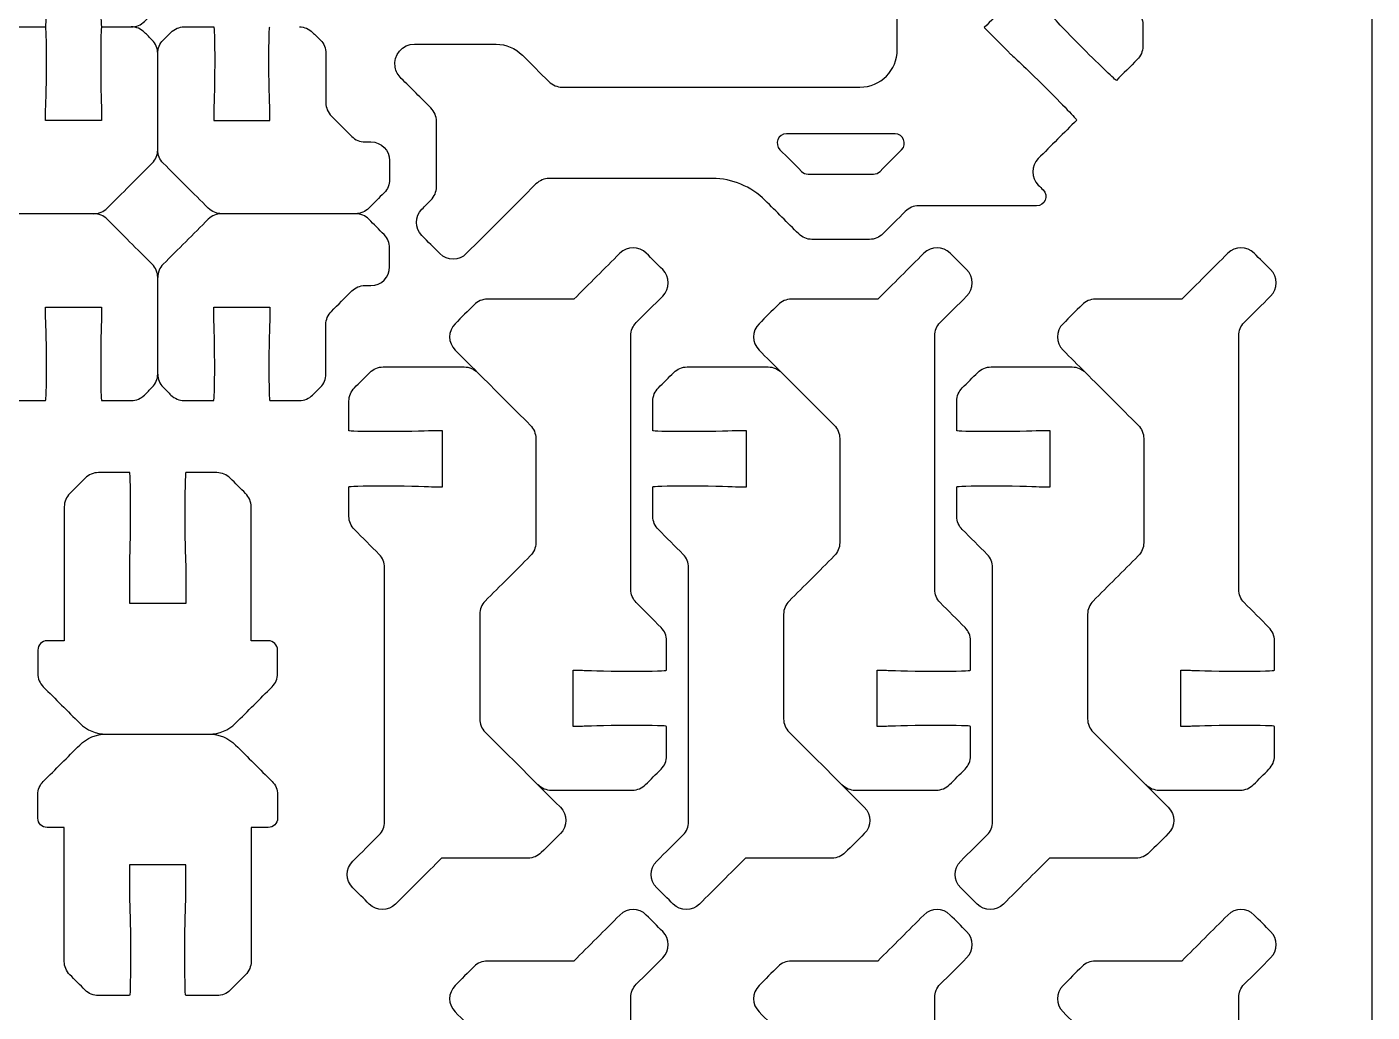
# Model space of a CAD drawing. Extents: x 5 to 405, y 225 to 445.
# Drawn here: x 63 to 135, y 260.3 to 313.1 of the extents above; entities that cross this region are included whole.
import ezdxf

# ---------------------------------------------------------------- set-up
doc = ezdxf.new("R2010")
doc.units = 0
doc.header["$MEASUREMENT"] = 0
doc.layers.add('DEFAULT', color=18, linetype='CONTINUOUS')

msp = doc.modelspace()

# ---------------------------------------------------------------- linework, layer by layer
at = {"layer": 'DEFAULT', "color": 1}
for points, knots in [([(123, 225), (87.667, 225), (52.333, 225), (17, 225), (10.373, 225), (5, 230.372), (5, 237), (5, 302.333), (5, 367.667), (5, 433), (5, 439.628), (10.373, 445), (17, 445), (52.333, 445), (87.667, 445), (123, 445), (129.627, 445), (135, 439.628), (135, 433), (135, 367.667), (135, 302.333), (135, 237), (135, 230.372), (129.627, 225), (123, 225)], [0, 0, 0, 0, 300.472, 300.472, 300.472, 301.472, 301.472, 301.472, 857.062, 857.062, 857.062, 858.062, 858.062, 858.062, 1158.534, 1158.534, 1158.534, 1159.534, 1159.534, 1159.534, 1715.124, 1715.124, 1715.124, 1716.124, 1716.124, 1716.124, 1716.124]), ([(82.708, 310.927), (82.747, 310.698), (82.87, 310.494), (83.036, 310.328), (83.566, 309.799), (84.097, 309.269), (84.627, 308.74), (84.814, 308.553), (84.92, 308.296), (84.92, 308.031), (84.92, 306.86), (84.92, 305.689), (84.92, 304.517), (84.92, 304.253), (84.814, 303.999), (84.627, 303.812), (84.465, 303.65), (84.302, 303.487), (84.14, 303.325), (83.748, 302.934), (83.748, 302.302), (84.14, 301.91), (84.462, 301.588), (84.784, 301.266), (85.107, 300.944), (85.495, 300.552), (86.13, 300.552), (86.518, 300.944), (87.761, 302.187), (89.004, 303.43), (90.247, 304.673), (90.434, 304.86), (90.688, 304.966), (90.952, 304.966), (93.864, 304.966), (96.775, 304.966), (99.687, 304.966), (100.749, 304.966), (101.765, 304.542), (102.516, 303.791), (103.114, 303.193), (103.711, 302.596), (104.308, 301.999), (104.495, 301.812), (104.749, 301.706), (105.017, 301.706), (106.045, 301.706), (107.073, 301.706), (108.101, 301.706), (108.369, 301.706), (108.623, 301.812), (108.81, 301.999), (109.212, 302.401), (109.614, 302.803), (110.016, 303.205), (110.203, 303.396), (110.457, 303.501), (110.725, 303.501), (112.83, 303.501), (114.935, 303.501), (117.04, 303.501), (117.485, 303.501), (117.707, 304.038), (117.393, 304.355), (117.305, 304.442), (117.217, 304.529), (117.128, 304.616), (116.74, 305.008), (116.74, 305.639), (117.128, 306.031), (117.816, 306.719), (118.504, 307.407), (119.192, 308.095), (119.192, 308.133), (118.423, 308.934), (117.46, 309.897), (116.483, 310.875), (115.745, 311.541), (115.654, 311.629), (115.183, 312.101), (114.713, 312.573), (114.243, 313.044), (114.949, 313.751), (115.656, 314.458), (116.363, 315.164), (116.834, 314.693), (117.306, 314.221), (117.777, 313.75), (117.866, 313.661), (118.532, 312.924), (119.51, 311.947), (120.476, 310.98), (121.277, 310.215), (121.312, 310.215), (121.685, 310.588), (122.058, 310.96), (122.431, 311.333), (122.621, 311.52), (122.727, 311.774), (122.727, 312.039), (122.727, 312.43), (122.727, 312.822), (122.727, 313.213), (122.727, 313.478), (122.621, 313.736), (122.434, 313.923), (120.633, 315.722), (118.831, 317.521), (117.03, 319.32), (116.652, 319.694), (116.444, 320.202), (116.444, 320.735), (116.444, 321.765), (116.444, 322.795), (116.444, 323.825), (116.444, 324.354), (116.232, 324.862), (115.858, 325.24), (114.806, 326.292), (113.753, 327.345), (112.701, 328.397), (112.514, 328.584), (112.26, 328.69), (111.995, 328.69), (111.605, 328.69), (111.215, 328.69), (110.824, 328.69), (110.56, 328.69), (110.306, 328.584), (110.119, 328.397), (109.745, 328.023), (109.371, 327.649), (108.997, 327.275), (108.976, 327.254), (109.399, 326.802), (110.376, 325.825), (111.353, 324.848), (112.091, 324.181), (112.179, 324.093), (112.296, 323.976), (112.414, 323.858), (112.532, 323.74), (111.825, 323.032), (111.118, 322.325), (110.411, 321.617), (110.294, 321.734), (110.176, 321.852), (110.059, 321.969), (109.97, 322.061), (109.304, 322.798), (108.327, 323.776), (107.349, 324.753), (106.993, 325.039), (106.873, 325.155), (106.029, 325.999), (105.184, 326.844), (104.34, 327.688), (103.776, 328.252), (103.01, 328.57), (102.209, 328.57), (99.04, 328.57), (95.871, 328.57), (92.702, 328.57), (92.437, 328.57), (92.183, 328.464), (91.996, 328.277), (91.72, 328.001), (91.444, 327.724), (91.167, 327.448), (90.98, 327.261), (90.875, 327.007), (90.875, 326.739), (90.875, 326.211), (90.875, 325.683), (90.875, 325.155), (90.875, 325.127), (91.993, 325.106), (93.376, 325.106), (94.759, 325.106), (95.75, 325.155), (95.877, 325.155), (96.543, 325.155), (97.208, 325.155), (97.874, 325.155), (97.874, 324.155), (97.874, 323.156), (97.874, 322.156), (97.208, 322.156), (96.543, 322.156), (95.877, 322.156), (95.75, 322.156), (94.759, 322.206), (93.376, 322.206), (91.993, 322.206), (90.875, 322.181), (90.875, 322.156), (90.875, 321.627), (90.875, 321.098), (90.875, 320.569), (90.875, 320.301), (90.98, 320.047), (91.167, 319.856), (91.443, 319.582), (91.718, 319.308), (91.993, 319.034), (92.18, 318.847), (92.434, 318.741), (92.698, 318.741), (95.149, 318.741), (97.6, 318.741), (100.05, 318.741), (100.315, 318.741), (100.569, 318.847), (100.756, 319.034), (101.031, 319.309), (101.306, 319.585), (101.581, 319.86), (101.768, 320.05), (102.022, 320.156), (102.287, 320.156), (102.821, 320.156), (103.355, 320.156), (103.889, 320.156), (104.153, 320.156), (104.407, 320.05), (104.594, 319.863), (106.16, 318.297), (107.727, 316.731), (109.293, 315.164), (109.48, 314.977), (109.586, 314.723), (109.586, 314.455), (109.586, 313.59), (109.586, 312.724), (109.586, 311.859), (109.586, 310.755), (108.69, 309.859), (107.586, 309.859), (102.273, 309.859), (96.96, 309.859), (91.647, 309.859), (91.383, 309.859), (91.129, 309.964), (90.942, 310.151), (90.468, 310.624), (89.994, 311.097), (89.52, 311.57), (89.146, 311.943), (88.638, 312.155), (88.109, 312.155), (86.654, 312.156), (85.2, 312.157), (83.745, 312.159), (83.106, 312.159), (82.602, 311.587), (82.708, 310.927)], [1, 1, 1, 1, 2, 2, 2, 8.371036, 8.371036, 8.371036, 9.371036, 9.371036, 9.371036, 19.331036, 19.331036, 19.331036, 20.331036, 20.331036, 20.331036, 22.282651, 22.282651, 22.282651, 23.282651, 23.282651, 23.282651, 27.157596, 27.157596, 27.157596, 28.157596, 28.157596, 28.157596, 43.105833, 43.105833, 43.105833, 44.105833, 44.105833, 44.105833, 68.865833, 68.865833, 68.865833, 69.865833, 69.865833, 69.865833, 77.050038, 77.050038, 77.050038, 78.050038, 78.050038, 78.050038, 86.790038, 86.790038, 86.790038, 87.790038, 87.790038, 87.790038, 92.626649, 92.626649, 92.626649, 93.626649, 93.626649, 93.626649, 111.526649, 111.526649, 111.526649, 112.526649, 112.526649, 112.526649, 113.580261, 113.580261, 113.580261, 114.580261, 114.580261, 114.580261, 122.853411, 122.853411, 122.853411, 123.853411, 123.853411, 123.853411, 124.853411, 124.853411, 124.853411, 130.51734, 130.51734, 130.51734, 139.016764, 139.016764, 139.016764, 144.68776, 144.68776, 144.68776, 145.68776, 145.68776, 145.68776, 146.68776, 146.68776, 146.68776, 151.170817, 151.170817, 151.170817, 152.170817, 152.170817, 152.170817, 155.500817, 155.500817, 155.500817, 156.500817, 156.500817, 156.500817, 178.152432, 178.152432, 178.152432, 179.152432, 179.152432, 179.152432, 187.912432, 187.912432, 187.912432, 188.912432, 188.912432, 188.912432, 201.569643, 201.569643, 201.569643, 202.569643, 202.569643, 202.569643, 205.889643, 205.889643, 205.889643, 206.889643, 206.889643, 206.889643, 211.386842, 211.386842, 211.386842, 212.386842, 212.386842, 212.386842, 213.386842, 213.386842, 213.386842, 214.801056, 214.801056, 214.801056, 223.307553, 223.307553, 223.307553, 224.721767, 224.721767, 224.721767, 225.721767, 225.721767, 225.721767, 226.731767, 226.731767, 226.731767, 236.88582, 236.88582, 236.88582, 237.88582, 237.88582, 237.88582, 264.83582, 264.83582, 264.83582, 265.83582, 265.83582, 265.83582, 269.159222, 269.159222, 269.159222, 270.159222, 270.159222, 270.159222, 274.649222, 274.649222, 274.649222, 275.649222, 275.649222, 275.649222, 276.649222, 276.649222, 276.649222, 282.309222, 282.309222, 282.309222, 290.809222, 290.809222, 290.809222, 296.469222, 296.469222, 296.469222, 297.469222, 297.469222, 297.469222, 298.469222, 298.469222, 298.469222, 302.969222, 302.969222, 302.969222, 303.969222, 303.969222, 303.969222, 307.271418, 307.271418, 307.271418, 308.271418, 308.271418, 308.271418, 329.111418, 329.111418, 329.111418, 330.111418, 330.111418, 330.111418, 333.420678, 333.420678, 333.420678, 334.420678, 334.420678, 334.420678, 338.960678, 338.960678, 338.960678, 339.960678, 339.960678, 339.960678, 358.798003, 358.798003, 358.798003, 359.798003, 359.798003, 359.798003, 367.158003, 367.158003, 367.158003, 368.158003, 368.158003, 368.158003, 413.338003, 413.338003, 413.338003, 414.338003, 414.338003, 414.338003, 420.030217, 420.030217, 420.030217, 421.030217, 421.030217, 421.030217, 433.400221, 433.400221, 433.400221, 434.400221, 434.400221, 434.400221, 434.400221]), ([(70, 319.67), (70, 317.946), (70, 316.222), (70, 314.498), (70, 314.233), (69.894, 313.979), (69.707, 313.791), (69.568, 313.652), (69.43, 313.513), (69.291, 313.375), (69.104, 313.187), (68.849, 313.082), (68.584, 313.082), (68.055, 313.082), (67.527, 313.082), (66.998, 313.082), (66.97, 313.082), (66.948, 313.699), (66.948, 315.082), (66.948, 316.465), (66.998, 317.456), (66.998, 317.583), (66.998, 317.75), (66.998, 317.917), (66.998, 318.084), (65.998, 318.084), (64.999, 318.084), (63.999, 318.084), (63.999, 317.917), (63.999, 317.75), (63.999, 317.583), (63.999, 317.456), (64.049, 316.465), (64.049, 315.082), (64.049, 313.699), (64.024, 313.082), (63.999, 313.082), (63.471, 313.082), (62.942, 313.082), (62.413, 313.082), (62.148, 313.082), (61.893, 313.187), (61.706, 313.375), (61.567, 313.513), (61.429, 313.652), (61.29, 313.791), (61.103, 313.979), (60.997, 314.233), (60.997, 314.498), (60.997, 315.381), (60.997, 316.265), (60.997, 317.148), (60.997, 317.413), (60.892, 317.668), (60.704, 317.855), (60.341, 318.218), (59.978, 318.582), (59.614, 318.945), (59.427, 319.132), (59.173, 319.238), (58.907, 319.238), (58.8, 319.238), (58.693, 319.238), (58.586, 319.238), (58.033, 319.238), (57.586, 319.685), (57.586, 320.238), (57.586, 320.577), (57.586, 320.916), (57.586, 321.255), (57.586, 321.52), (57.691, 321.774), (57.878, 321.961), (58.153, 322.237), (58.428, 322.513), (58.704, 322.789), (58.891, 322.977), (59.146, 323.083), (59.412, 323.083), (61.802, 323.083), (64.193, 323.083), (66.584, 323.083), (66.849, 323.083), (67.103, 322.978), (67.291, 322.791), (68.096, 321.986), (68.901, 321.182), (69.707, 320.378), (69.894, 320.19), (70, 319.935), (70, 319.67)], [1, 1, 1, 1, 15.661, 15.661, 15.661, 16.661, 16.661, 16.661, 18.329772, 18.329772, 18.329772, 19.329772, 19.329772, 19.329772, 23.825772, 23.825772, 23.825772, 24.825772, 24.825772, 24.825772, 25.825772, 25.825772, 25.825772, 27.245772, 27.245772, 27.245772, 35.745772, 35.745772, 35.745772, 37.165772, 37.165772, 37.165772, 38.165772, 38.165772, 38.165772, 39.165772, 39.165772, 39.165772, 43.661772, 43.661772, 43.661772, 44.661772, 44.661772, 44.661772, 46.330544, 46.330544, 46.330544, 47.330544, 47.330544, 47.330544, 54.842544, 54.842544, 54.842544, 55.842544, 55.842544, 55.842544, 60.212464, 60.212464, 60.212464, 61.212464, 61.212464, 61.212464, 62.123464, 62.123464, 62.123464, 63.123464, 63.123464, 63.123464, 66.006464, 66.006464, 66.006464, 67.006464, 67.006464, 67.006464, 70.321383, 70.321383, 70.321383, 71.321383, 71.321383, 71.321383, 91.652383, 91.652383, 91.652383, 92.652383, 92.652383, 92.652383, 102.33197, 102.33197, 102.33197, 103.33197, 103.33197, 103.33197, 103.33197]), ([(66.998, 313.082), (66.97, 313.082), (66.948, 312.464), (66.948, 311.082), (66.948, 309.699), (66.998, 308.707), (66.998, 308.58), (66.998, 308.413), (66.998, 308.246), (66.998, 308.079), (65.998, 308.079), (64.999, 308.079), (63.999, 308.079), (63.999, 308.246), (63.999, 308.413), (63.999, 308.58), (63.999, 308.707), (64.049, 309.699), (64.049, 311.082), (64.049, 312.464), (64.024, 313.082), (63.999, 313.082)], [0, 0, 0, 0, 1, 1, 1, 2, 2, 2, 3.42, 3.42, 3.42, 11.92, 11.92, 11.92, 13.34, 13.34, 13.34, 14.34, 14.34, 14.34, 15.34, 15.34, 15.34, 15.34]), ([(70, 311.666), (70, 311.931), (69.894, 312.185), (69.707, 312.373), (69.568, 312.511), (69.43, 312.65), (69.291, 312.789), (69.104, 312.977), (68.849, 313.082), (68.584, 313.082)], [0, 0, 0, 0, 1, 1, 1, 2.668772, 2.668772, 2.668772, 3.668772, 3.668772, 3.668772, 3.668772]), ([(77.587, 313.082), (77.852, 313.082), (78.106, 312.976), (78.294, 312.789), (78.433, 312.65), (78.571, 312.512), (78.71, 312.373), (78.898, 312.185), (79.003, 311.931), (79.003, 311.666), (79.003, 310.782), (79.003, 309.899), (79.003, 309.016), (79.003, 308.75), (79.108, 308.496), (79.296, 308.309), (79.659, 307.945), (80.022, 307.582), (80.386, 307.219), (80.573, 307.031), (80.828, 306.926), (81.093, 306.926), (81.2, 306.926), (81.307, 306.926), (81.414, 306.926), (81.966, 306.926), (82.414, 306.478), (82.414, 305.926), (82.414, 305.587), (82.414, 305.248), (82.414, 304.909), (82.414, 304.644), (82.309, 304.39), (82.122, 304.202), (81.847, 303.926), (81.571, 303.65), (81.296, 303.374), (81.109, 303.186), (80.854, 303.081), (80.588, 303.081), (78.197, 303.081), (75.807, 303.081), (73.416, 303.081), (73.151, 303.081), (72.897, 303.186), (72.709, 303.373), (71.904, 304.178), (71.099, 304.982), (70.293, 305.786), (70.105, 305.974), (70, 306.228), (70, 306.494), (70, 308.218), (70, 309.942), (70, 311.666), (70, 311.931), (70.105, 312.185), (70.293, 312.373), (70.431, 312.512), (70.57, 312.65), (70.709, 312.789), (70.897, 312.976), (71.151, 313.082), (71.416, 313.082), (71.945, 313.082), (72.473, 313.082), (73.002, 313.082), (73.03, 313.082), (73.051, 312.464), (73.051, 311.082), (73.051, 309.699), (73.002, 308.707), (73.002, 308.58), (73.002, 308.413), (73.002, 308.246), (73.002, 308.079), (74.002, 308.079), (75.001, 308.079), (76.001, 308.079), (76.001, 308.246), (76.001, 308.413), (76.001, 308.58), (76.001, 308.707), (75.951, 309.699), (75.951, 311.082), (75.951, 312.464), (75.976, 313.082), (76.001, 313.082)], [0, 0, 0, 0, 1, 1, 1, 2.668065, 2.668065, 2.668065, 3.668065, 3.668065, 3.668065, 11.180065, 11.180065, 11.180065, 12.180065, 12.180065, 12.180065, 16.549985, 16.549985, 16.549985, 17.549985, 17.549985, 17.549985, 18.461985, 18.461985, 18.461985, 19.461985, 19.461985, 19.461985, 22.344985, 22.344985, 22.344985, 23.344985, 23.344985, 23.344985, 26.659904, 26.659904, 26.659904, 27.659904, 27.659904, 27.659904, 47.990904, 47.990904, 47.990904, 48.990904, 48.990904, 48.990904, 58.67049, 58.67049, 58.67049, 59.67049, 59.67049, 59.67049, 74.33149, 74.33149, 74.33149, 75.33149, 75.33149, 75.33149, 77.000262, 77.000262, 77.000262, 78.000262, 78.000262, 78.000262, 82.496262, 82.496262, 82.496262, 83.496262, 83.496262, 83.496262, 84.496262, 84.496262, 84.496262, 85.916262, 85.916262, 85.916262, 94.416262, 94.416262, 94.416262, 95.836262, 95.836262, 95.836262, 96.836262, 96.836262, 96.836262, 97.836262, 97.836262, 97.836262, 97.836262]), ([(103.659, 307.36), (105.595, 307.36), (107.53, 307.36), (109.466, 307.36), (109.91, 307.36), (110.133, 306.82), (109.819, 306.506), (109.434, 306.12), (109.05, 305.735), (108.665, 305.349), (108.57, 305.257), (108.443, 305.204), (108.309, 305.204), (107.145, 305.204), (105.981, 305.204), (104.816, 305.204), (104.682, 305.204), (104.555, 305.257), (104.46, 305.349), (104.076, 305.735), (103.691, 306.12), (103.306, 306.506), (102.993, 306.82), (103.215, 307.36), (103.659, 307.36)], [1, 1, 1, 1, 17.46, 17.46, 17.46, 18.46, 18.46, 18.46, 23.091555, 23.091555, 23.091555, 24.091555, 24.091555, 24.091555, 33.991555, 33.991555, 33.991555, 34.991555, 34.991555, 34.991555, 39.62311, 39.62311, 39.62311, 40.62311, 40.62311, 40.62311, 40.62311]), ([(66.584, 303.081), (66.849, 303.081), (67.103, 303.186), (67.291, 303.373), (68.096, 304.177), (68.901, 304.982), (69.707, 305.786), (69.894, 305.974), (70, 306.228), (70, 306.494)], [0, 0, 0, 0, 1, 1, 1, 10.679587, 10.679587, 10.679587, 11.679587, 11.679587, 11.679587, 11.679587]), ([(70, 299.667), (70, 297.943), (70, 296.219), (70, 294.495), (70, 294.23), (69.894, 293.976), (69.707, 293.788), (69.568, 293.65), (69.43, 293.511), (69.291, 293.372), (69.104, 293.185), (68.849, 293.079), (68.584, 293.079), (68.055, 293.079), (67.527, 293.079), (66.998, 293.079), (66.97, 293.079), (66.948, 293.697), (66.948, 295.08), (66.948, 296.462), (66.998, 297.454), (66.998, 297.581), (66.998, 297.748), (66.998, 297.915), (66.998, 298.082), (65.998, 298.082), (64.999, 298.082), (63.999, 298.082), (63.999, 297.915), (63.999, 297.748), (63.999, 297.581), (63.999, 297.454), (64.049, 296.462), (64.049, 295.08), (64.049, 293.697), (64.024, 293.079), (63.999, 293.079), (63.471, 293.079), (62.942, 293.079), (62.413, 293.079), (62.148, 293.079), (61.893, 293.185), (61.706, 293.372), (61.567, 293.511), (61.429, 293.65), (61.29, 293.788), (61.103, 293.976), (60.997, 294.23), (60.997, 294.495), (60.997, 295.379), (60.997, 296.262), (60.997, 297.145), (60.997, 297.411), (60.892, 297.665), (60.704, 297.852), (60.341, 298.216), (59.978, 298.579), (59.614, 298.942), (59.427, 299.13), (59.173, 299.235), (58.907, 299.235), (58.8, 299.235), (58.693, 299.235), (58.586, 299.235), (58.033, 299.235), (57.586, 299.683), (57.586, 300.235), (57.586, 300.574), (57.586, 300.913), (57.586, 301.252), (57.586, 301.517), (57.691, 301.771), (57.878, 301.959), (58.153, 302.235), (58.428, 302.511), (58.704, 302.787), (58.891, 302.975), (59.146, 303.081), (59.412, 303.081), (61.802, 303.081), (64.193, 303.081), (66.584, 303.081), (66.849, 303.081), (67.103, 302.975), (67.291, 302.788), (68.096, 301.984), (68.901, 301.179), (69.707, 300.375), (69.894, 300.187), (70, 299.933), (70, 299.667)], [1, 1, 1, 1, 15.661, 15.661, 15.661, 16.661, 16.661, 16.661, 18.329772, 18.329772, 18.329772, 19.329772, 19.329772, 19.329772, 23.825772, 23.825772, 23.825772, 24.825772, 24.825772, 24.825772, 25.825772, 25.825772, 25.825772, 27.245772, 27.245772, 27.245772, 35.745772, 35.745772, 35.745772, 37.165772, 37.165772, 37.165772, 38.165772, 38.165772, 38.165772, 39.165772, 39.165772, 39.165772, 43.661772, 43.661772, 43.661772, 44.661772, 44.661772, 44.661772, 46.330544, 46.330544, 46.330544, 47.330544, 47.330544, 47.330544, 54.842544, 54.842544, 54.842544, 55.842544, 55.842544, 55.842544, 60.212464, 60.212464, 60.212464, 61.212464, 61.212464, 61.212464, 62.123464, 62.123464, 62.123464, 63.123464, 63.123464, 63.123464, 66.006464, 66.006464, 66.006464, 67.006464, 67.006464, 67.006464, 70.321383, 70.321383, 70.321383, 71.321383, 71.321383, 71.321383, 91.652383, 91.652383, 91.652383, 92.652383, 92.652383, 92.652383, 102.33197, 102.33197, 102.33197, 103.33197, 103.33197, 103.33197, 103.33197]), ([(73.416, 303.081), (73.151, 303.081), (72.897, 302.975), (72.709, 302.788), (71.904, 301.984), (71.099, 301.179), (70.293, 300.375), (70.106, 300.187), (70, 299.933), (70, 299.667)], [0, 0, 0, 0, 1, 1, 1, 10.679587, 10.679587, 10.679587, 11.679587, 11.679587, 11.679587, 11.679587]), ([(70, 294.495), (70, 294.23), (70.105, 293.976), (70.293, 293.789), (70.432, 293.65), (70.57, 293.511), (70.709, 293.372), (70.896, 293.185), (71.151, 293.079), (71.416, 293.079), (71.945, 293.079), (72.473, 293.079), (73.002, 293.079), (73.03, 293.079), (73.051, 293.697), (73.051, 295.08), (73.051, 296.463), (73.002, 297.454), (73.002, 297.581), (73.002, 297.748), (73.002, 297.915), (73.002, 298.082), (74.002, 298.082), (75.001, 298.082), (76.001, 298.082), (76.001, 297.915), (76.001, 297.748), (76.001, 297.581), (76.001, 297.454), (75.951, 296.463), (75.951, 295.08), (75.951, 293.697), (75.976, 293.079), (76.001, 293.079), (76.529, 293.079), (77.058, 293.079), (77.587, 293.079), (77.852, 293.079), (78.106, 293.185), (78.294, 293.372), (78.433, 293.511), (78.571, 293.65), (78.71, 293.789), (78.897, 293.976), (79.003, 294.23), (79.003, 294.495), (79.003, 295.379), (79.003, 296.262), (79.003, 297.146), (79.003, 297.41), (79.108, 297.665), (79.296, 297.853), (79.659, 298.216), (80.022, 298.579), (80.386, 298.943), (80.573, 299.13), (80.827, 299.235), (81.093, 299.235), (81.2, 299.235), (81.307, 299.235), (81.414, 299.235), (81.967, 299.235), (82.414, 299.683), (82.414, 300.235), (82.414, 300.574), (82.414, 300.913), (82.414, 301.253), (82.414, 301.517), (82.309, 301.771), (82.122, 301.959), (81.847, 302.235), (81.572, 302.511), (81.296, 302.787), (81.109, 302.975), (80.854, 303.081), (80.588, 303.081)], [0, 0, 0, 0, 1, 1, 1, 2.668772, 2.668772, 2.668772, 3.668772, 3.668772, 3.668772, 8.164772, 8.164772, 8.164772, 9.164772, 9.164772, 9.164772, 10.164772, 10.164772, 10.164772, 11.584772, 11.584772, 11.584772, 20.084772, 20.084772, 20.084772, 21.504772, 21.504772, 21.504772, 22.504772, 22.504772, 22.504772, 23.504772, 23.504772, 23.504772, 28.000772, 28.000772, 28.000772, 29.000772, 29.000772, 29.000772, 30.669544, 30.669544, 30.669544, 31.669544, 31.669544, 31.669544, 39.181544, 39.181544, 39.181544, 40.181544, 40.181544, 40.181544, 44.551464, 44.551464, 44.551464, 45.551464, 45.551464, 45.551464, 46.462464, 46.462464, 46.462464, 47.462464, 47.462464, 47.462464, 50.346464, 50.346464, 50.346464, 51.346464, 51.346464, 51.346464, 54.661383, 54.661383, 54.661383, 55.661383, 55.661383, 55.661383, 55.661383]), ([(90.356, 272.514), (90.543, 272.326), (90.798, 272.221), (91.063, 272.221), (92.51, 272.221), (93.958, 272.221), (95.406, 272.221), (95.671, 272.221), (95.926, 272.326), (96.113, 272.514), (96.389, 272.79), (96.666, 273.067), (96.942, 273.343), (97.13, 273.53), (97.235, 273.785), (97.235, 274.05), (97.235, 274.579), (97.235, 275.107), (97.235, 275.636), (97.235, 275.664), (96.617, 275.685), (95.234, 275.685), (93.852, 275.685), (92.86, 275.636), (92.733, 275.636), (92.566, 275.636), (92.399, 275.636), (92.232, 275.636), (92.232, 276.636), (92.232, 277.635), (92.232, 278.635), (92.399, 278.635), (92.566, 278.635), (92.733, 278.635), (92.86, 278.635), (93.852, 278.585), (95.234, 278.585), (96.617, 278.585), (97.235, 278.61), (97.235, 278.635), (97.235, 279.163), (97.235, 279.692), (97.235, 280.221), (97.235, 280.486), (97.13, 280.74), (96.943, 280.928), (96.5, 281.371), (96.058, 281.814), (95.615, 282.258), (95.428, 282.445), (95.323, 282.699), (95.323, 282.964), (95.323, 287.493), (95.323, 292.022), (95.323, 296.551), (95.323, 296.816), (95.428, 297.069), (95.615, 297.256), (96.086, 297.728), (96.558, 298.199), (97.03, 298.671), (97.421, 299.061), (97.421, 299.695), (97.03, 300.085), (96.737, 300.378), (96.445, 300.671), (96.152, 300.963), (95.761, 301.354), (95.128, 301.354), (94.737, 300.963), (93.916, 300.141), (93.095, 299.32), (92.271, 298.502), (90.729, 298.502), (89.186, 298.502), (87.644, 298.502), (87.379, 298.502), (87.125, 298.396), (86.937, 298.209), (86.598, 297.869), (86.259, 297.53), (85.919, 297.191), (85.529, 296.8), (85.529, 296.167), (85.919, 295.776), (86.318, 295.379), (86.716, 294.982), (87.115, 294.584)], [0, 0, 0, 0, 1, 1, 1, 13.312, 13.312, 13.312, 14.312, 14.312, 14.312, 17.635402, 17.635402, 17.635402, 18.635402, 18.635402, 18.635402, 23.131402, 23.131402, 23.131402, 24.131402, 24.131402, 24.131402, 25.131402, 25.131402, 25.131402, 26.551402, 26.551402, 26.551402, 35.051402, 35.051402, 35.051402, 36.471402, 36.471402, 36.471402, 37.471402, 37.471402, 37.471402, 38.471402, 38.471402, 38.471402, 42.968402, 42.968402, 42.968402, 43.968402, 43.968402, 43.968402, 49.29504, 49.29504, 49.29504, 50.29504, 50.29504, 50.29504, 88.81104, 88.81104, 88.81104, 89.81104, 89.81104, 89.81104, 95.48345, 95.48345, 95.48345, 96.48345, 96.48345, 96.48345, 100.003428, 100.003428, 100.003428, 101.003428, 101.003428, 101.003428, 110.893731, 110.893731, 110.893731, 124.009731, 124.009731, 124.009731, 125.009731, 125.009731, 125.009731, 129.090445, 129.090445, 129.090445, 130.090445, 130.090445, 130.090445, 134.875441, 134.875441, 134.875441, 134.875441]), ([(106.625, 272.514), (106.813, 272.326), (107.067, 272.221), (107.332, 272.221), (108.78, 272.221), (110.227, 272.221), (111.675, 272.221), (111.94, 272.221), (112.195, 272.326), (112.382, 272.514), (112.659, 272.79), (112.935, 273.067), (113.211, 273.343), (113.399, 273.53), (113.504, 273.785), (113.504, 274.05), (113.504, 274.579), (113.504, 275.107), (113.504, 275.636), (113.504, 275.664), (112.887, 275.685), (111.504, 275.685), (110.121, 275.685), (109.13, 275.636), (109.003, 275.636), (108.836, 275.636), (108.669, 275.636), (108.502, 275.636), (108.502, 276.636), (108.502, 277.635), (108.502, 278.635), (108.669, 278.635), (108.836, 278.635), (109.003, 278.635), (109.13, 278.635), (110.121, 278.585), (111.504, 278.585), (112.887, 278.585), (113.504, 278.61), (113.504, 278.635), (113.504, 279.163), (113.504, 279.692), (113.504, 280.221), (113.504, 280.486), (113.399, 280.74), (113.212, 280.928), (112.769, 281.371), (112.327, 281.814), (111.884, 282.258), (111.697, 282.445), (111.592, 282.699), (111.592, 282.964), (111.592, 287.493), (111.592, 292.022), (111.592, 296.551), (111.592, 296.816), (111.697, 297.069), (111.884, 297.256), (112.356, 297.728), (112.827, 298.199), (113.299, 298.671), (113.69, 299.061), (113.69, 299.695), (113.299, 300.085), (113.007, 300.378), (112.714, 300.671), (112.421, 300.963), (112.03, 301.354), (111.397, 301.354), (111.007, 300.963), (110.186, 300.141), (109.365, 299.32), (108.54, 298.502), (106.998, 298.502), (105.456, 298.502), (103.913, 298.502), (103.648, 298.502), (103.394, 298.396), (103.206, 298.209), (102.867, 297.869), (102.528, 297.53), (102.189, 297.191), (101.798, 296.8), (101.798, 296.167), (102.189, 295.776), (102.587, 295.379), (102.985, 294.982), (103.384, 294.584)], [0, 0, 0, 0, 1, 1, 1, 13.312, 13.312, 13.312, 14.312, 14.312, 14.312, 17.635402, 17.635402, 17.635402, 18.635402, 18.635402, 18.635402, 23.131402, 23.131402, 23.131402, 24.131402, 24.131402, 24.131402, 25.131402, 25.131402, 25.131402, 26.551402, 26.551402, 26.551402, 35.051402, 35.051402, 35.051402, 36.471402, 36.471402, 36.471402, 37.471402, 37.471402, 37.471402, 38.471402, 38.471402, 38.471402, 42.968402, 42.968402, 42.968402, 43.968402, 43.968402, 43.968402, 49.29504, 49.29504, 49.29504, 50.29504, 50.29504, 50.29504, 88.81104, 88.81104, 88.81104, 89.81104, 89.81104, 89.81104, 95.48345, 95.48345, 95.48345, 96.48345, 96.48345, 96.48345, 100.003428, 100.003428, 100.003428, 101.003428, 101.003428, 101.003428, 110.894438, 110.894438, 110.894438, 124.010438, 124.010438, 124.010438, 125.010438, 125.010438, 125.010438, 129.091152, 129.091152, 129.091152, 130.091152, 130.091152, 130.091152, 134.876147, 134.876147, 134.876147, 134.876147]), ([(122.894, 272.514), (123.082, 272.326), (123.336, 272.221), (123.601, 272.221), (125.049, 272.221), (126.497, 272.221), (127.944, 272.221), (128.21, 272.221), (128.464, 272.326), (128.651, 272.514), (128.928, 272.79), (129.204, 273.067), (129.48, 273.343), (129.668, 273.53), (129.773, 273.785), (129.773, 274.05), (129.773, 274.579), (129.773, 275.107), (129.773, 275.636), (129.773, 275.664), (129.156, 275.685), (127.773, 275.685), (126.39, 275.685), (125.399, 275.636), (125.272, 275.636), (125.105, 275.636), (124.938, 275.636), (124.771, 275.636), (124.771, 276.636), (124.771, 277.635), (124.771, 278.635), (124.938, 278.635), (125.105, 278.635), (125.272, 278.635), (125.399, 278.635), (126.39, 278.585), (127.773, 278.585), (129.156, 278.585), (129.773, 278.61), (129.773, 278.635), (129.773, 279.163), (129.773, 279.692), (129.773, 280.221), (129.773, 280.486), (129.668, 280.74), (129.481, 280.928), (129.039, 281.371), (128.596, 281.814), (128.154, 282.258), (127.966, 282.445), (127.861, 282.699), (127.861, 282.964), (127.861, 287.493), (127.861, 292.022), (127.861, 296.551), (127.861, 296.816), (127.966, 297.069), (128.153, 297.256), (128.625, 297.728), (129.097, 298.199), (129.568, 298.671), (129.959, 299.061), (129.959, 299.695), (129.569, 300.085), (129.276, 300.378), (128.983, 300.671), (128.691, 300.963), (128.3, 301.354), (127.666, 301.354), (127.276, 300.963), (126.455, 300.141), (125.634, 299.32), (124.81, 298.502), (123.267, 298.502), (121.725, 298.502), (120.183, 298.502), (119.918, 298.502), (119.663, 298.396), (119.476, 298.209), (119.136, 297.869), (118.797, 297.53), (118.458, 297.191), (118.067, 296.8), (118.067, 296.167), (118.458, 295.776), (118.856, 295.379), (119.255, 294.982), (119.653, 294.584)], [0, 0, 0, 0, 1, 1, 1, 13.312, 13.312, 13.312, 14.312, 14.312, 14.312, 17.635402, 17.635402, 17.635402, 18.635402, 18.635402, 18.635402, 23.131402, 23.131402, 23.131402, 24.131402, 24.131402, 24.131402, 25.131402, 25.131402, 25.131402, 26.551402, 26.551402, 26.551402, 35.051402, 35.051402, 35.051402, 36.471402, 36.471402, 36.471402, 37.471402, 37.471402, 37.471402, 38.471402, 38.471402, 38.471402, 42.968402, 42.968402, 42.968402, 43.968402, 43.968402, 43.968402, 49.29504, 49.29504, 49.29504, 50.29504, 50.29504, 50.29504, 88.81104, 88.81104, 88.81104, 89.81104, 89.81104, 89.81104, 95.48345, 95.48345, 95.48345, 96.48345, 96.48345, 96.48345, 100.003428, 100.003428, 100.003428, 101.003428, 101.003428, 101.003428, 110.893731, 110.893731, 110.893731, 124.009731, 124.009731, 124.009731, 125.009731, 125.009731, 125.009731, 129.090445, 129.090445, 129.090445, 130.090445, 130.090445, 130.090445, 134.875441, 134.875441, 134.875441, 134.875441]), ([(86.408, 294.877), (84.96, 294.877), (83.512, 294.877), (82.064, 294.877), (81.799, 294.877), (81.544, 294.772), (81.357, 294.585), (81.081, 294.308), (80.804, 294.032), (80.528, 293.756), (80.341, 293.568), (80.235, 293.314), (80.235, 293.049), (80.235, 292.52), (80.235, 291.991), (80.235, 291.462), (80.235, 291.434), (80.853, 291.413), (82.236, 291.413), (83.618, 291.413), (84.61, 291.462), (84.737, 291.462), (84.904, 291.462), (85.071, 291.462), (85.238, 291.462), (85.238, 290.463), (85.238, 289.463), (85.238, 288.464), (85.071, 288.464), (84.904, 288.464), (84.737, 288.464), (84.61, 288.464), (83.618, 288.513), (82.236, 288.513), (80.853, 288.513), (80.235, 288.489), (80.235, 288.464), (80.235, 287.935), (80.235, 287.406), (80.235, 286.877), (80.235, 286.612), (80.34, 286.358), (80.528, 286.171), (80.97, 285.727), (81.413, 285.284), (81.855, 284.841), (82.042, 284.653), (82.147, 284.399), (82.147, 284.134), (82.147, 279.6), (82.147, 275.066), (82.147, 270.531), (82.147, 270.267), (82.042, 270.014), (81.855, 269.827), (81.384, 269.355), (80.912, 268.884), (80.44, 268.412), (80.05, 268.022), (80.049, 267.388), (80.44, 266.998), (80.733, 266.705), (81.026, 266.412), (81.318, 266.12), (81.709, 265.729), (82.342, 265.729), (82.733, 266.12), (83.554, 266.942), (84.375, 267.764), (85.199, 268.582), (86.741, 268.582), (88.284, 268.582), (89.826, 268.582), (90.091, 268.582), (90.346, 268.687), (90.533, 268.874), (90.872, 269.214), (91.212, 269.553), (91.551, 269.892), (91.942, 270.283), (91.942, 270.916), (91.551, 271.307), (90.21, 272.647), (88.868, 273.987), (87.527, 275.327), (87.339, 275.515), (87.234, 275.769), (87.234, 276.035), (87.234, 277.901), (87.234, 279.768), (87.234, 281.635), (87.234, 281.9), (87.339, 282.155), (87.527, 282.342), (88.332, 283.147), (89.138, 283.952), (89.943, 284.756), (90.131, 284.943), (90.237, 285.198), (90.237, 285.463), (90.237, 287.325), (90.237, 289.187), (90.237, 291.048), (90.237, 291.314), (90.131, 291.568), (89.944, 291.755), (89.001, 292.698), (88.058, 293.641), (87.114, 294.585), (86.927, 294.772), (86.673, 294.877), (86.408, 294.877)], [1, 1, 1, 1, 13.312, 13.312, 13.312, 14.312, 14.312, 14.312, 17.635402, 17.635402, 17.635402, 18.635402, 18.635402, 18.635402, 23.131402, 23.131402, 23.131402, 24.131402, 24.131402, 24.131402, 25.131402, 25.131402, 25.131402, 26.551402, 26.551402, 26.551402, 35.051402, 35.051402, 35.051402, 36.471402, 36.471402, 36.471402, 37.471402, 37.471402, 37.471402, 38.471402, 38.471402, 38.471402, 42.968402, 42.968402, 42.968402, 43.968402, 43.968402, 43.968402, 49.29504, 49.29504, 49.29504, 50.29504, 50.29504, 50.29504, 88.85404, 88.85404, 88.85404, 89.85404, 89.85404, 89.85404, 95.52645, 95.52645, 95.52645, 96.52645, 96.52645, 96.52645, 100.046428, 100.046428, 100.046428, 101.046428, 101.046428, 101.046428, 110.936731, 110.936731, 110.936731, 124.052731, 124.052731, 124.052731, 125.052731, 125.052731, 125.052731, 129.133445, 129.133445, 129.133445, 130.133445, 130.133445, 130.133445, 146.259016, 146.259016, 146.259016, 147.259016, 147.259016, 147.259016, 163.133016, 163.133016, 163.133016, 164.133016, 164.133016, 164.133016, 173.814724, 173.814724, 173.814724, 174.814724, 174.814724, 174.814724, 190.645724, 190.645724, 190.645724, 191.645724, 191.645724, 191.645724, 202.987717, 202.987717, 202.987717, 203.987717, 203.987717, 203.987717, 203.987717]), ([(102.677, 294.877), (101.229, 294.877), (99.781, 294.877), (98.333, 294.877), (98.068, 294.877), (97.814, 294.772), (97.626, 294.585), (97.35, 294.308), (97.074, 294.032), (96.797, 293.756), (96.61, 293.568), (96.505, 293.314), (96.505, 293.049), (96.505, 292.52), (96.505, 291.991), (96.505, 291.462), (96.505, 291.434), (97.122, 291.413), (98.505, 291.413), (99.888, 291.413), (100.879, 291.462), (101.006, 291.462), (101.173, 291.462), (101.34, 291.462), (101.507, 291.462), (101.507, 290.463), (101.507, 289.463), (101.507, 288.464), (101.34, 288.464), (101.173, 288.464), (101.006, 288.464), (100.879, 288.464), (99.888, 288.513), (98.505, 288.513), (97.122, 288.513), (96.505, 288.489), (96.505, 288.464), (96.505, 287.935), (96.505, 287.406), (96.505, 286.877), (96.505, 286.612), (96.61, 286.358), (96.797, 286.171), (97.24, 285.727), (97.682, 285.284), (98.125, 284.841), (98.312, 284.653), (98.417, 284.399), (98.417, 284.134), (98.417, 279.6), (98.417, 275.066), (98.417, 270.531), (98.417, 270.267), (98.312, 270.014), (98.125, 269.827), (97.653, 269.355), (97.181, 268.884), (96.71, 268.412), (96.319, 268.022), (96.319, 267.388), (96.71, 266.998), (97.002, 266.705), (97.295, 266.412), (97.587, 266.12), (97.978, 265.729), (98.612, 265.729), (99.002, 266.12), (99.823, 266.942), (100.644, 267.764), (101.468, 268.582), (103.011, 268.582), (104.553, 268.582), (106.095, 268.582), (106.36, 268.582), (106.615, 268.687), (106.802, 268.874), (107.142, 269.214), (107.481, 269.553), (107.82, 269.892), (108.211, 270.283), (108.211, 270.916), (107.82, 271.307), (106.479, 272.647), (105.137, 273.987), (103.796, 275.327), (103.608, 275.515), (103.503, 275.769), (103.503, 276.035), (103.503, 277.901), (103.503, 279.768), (103.503, 281.635), (103.503, 281.9), (103.608, 282.155), (103.796, 282.342), (104.602, 283.147), (105.407, 283.952), (106.213, 284.756), (106.4, 284.943), (106.506, 285.198), (106.506, 285.463), (106.506, 287.325), (106.506, 289.187), (106.506, 291.048), (106.506, 291.314), (106.4, 291.568), (106.213, 291.755), (105.27, 292.698), (104.327, 293.641), (103.384, 294.585), (103.196, 294.772), (102.942, 294.877), (102.677, 294.877)], [1, 1, 1, 1, 13.312, 13.312, 13.312, 14.312, 14.312, 14.312, 17.635402, 17.635402, 17.635402, 18.635402, 18.635402, 18.635402, 23.131402, 23.131402, 23.131402, 24.131402, 24.131402, 24.131402, 25.131402, 25.131402, 25.131402, 26.551402, 26.551402, 26.551402, 35.051402, 35.051402, 35.051402, 36.471402, 36.471402, 36.471402, 37.471402, 37.471402, 37.471402, 38.471402, 38.471402, 38.471402, 42.968402, 42.968402, 42.968402, 43.968402, 43.968402, 43.968402, 49.29504, 49.29504, 49.29504, 50.29504, 50.29504, 50.29504, 88.85404, 88.85404, 88.85404, 89.85404, 89.85404, 89.85404, 95.52645, 95.52645, 95.52645, 96.52645, 96.52645, 96.52645, 100.045721, 100.045721, 100.045721, 101.045721, 101.045721, 101.045721, 110.936024, 110.936024, 110.936024, 124.052024, 124.052024, 124.052024, 125.052024, 125.052024, 125.052024, 129.132738, 129.132738, 129.132738, 130.132738, 130.132738, 130.132738, 146.259017, 146.259017, 146.259017, 147.259017, 147.259017, 147.259017, 163.133017, 163.133017, 163.133017, 164.133017, 164.133017, 164.133017, 173.814724, 173.814724, 173.814724, 174.814724, 174.814724, 174.814724, 190.645724, 190.645724, 190.645724, 191.645724, 191.645724, 191.645724, 202.987717, 202.987717, 202.987717, 203.987717, 203.987717, 203.987717, 203.987717]), ([(118.946, 294.877), (117.498, 294.877), (116.05, 294.877), (114.603, 294.877), (114.337, 294.877), (114.083, 294.772), (113.896, 294.585), (113.619, 294.308), (113.343, 294.032), (113.067, 293.756), (112.879, 293.568), (112.774, 293.314), (112.774, 293.049), (112.774, 292.52), (112.774, 291.991), (112.774, 291.462), (112.774, 291.434), (113.391, 291.413), (114.774, 291.413), (116.157, 291.413), (117.148, 291.462), (117.275, 291.462), (117.442, 291.462), (117.609, 291.462), (117.776, 291.462), (117.776, 290.463), (117.776, 289.463), (117.776, 288.464), (117.609, 288.464), (117.442, 288.464), (117.275, 288.464), (117.148, 288.464), (116.157, 288.513), (114.774, 288.513), (113.391, 288.513), (112.774, 288.489), (112.774, 288.464), (112.774, 287.935), (112.774, 287.406), (112.774, 286.877), (112.774, 286.612), (112.879, 286.358), (113.066, 286.171), (113.509, 285.727), (113.951, 285.284), (114.394, 284.841), (114.581, 284.653), (114.686, 284.399), (114.686, 284.134), (114.686, 279.6), (114.686, 275.066), (114.686, 270.531), (114.686, 270.267), (114.581, 270.014), (114.394, 269.827), (113.922, 269.355), (113.45, 268.884), (112.979, 268.412), (112.588, 268.022), (112.588, 267.388), (112.979, 266.998), (113.271, 266.705), (113.564, 266.412), (113.857, 266.12), (114.247, 265.729), (114.881, 265.729), (115.272, 266.12), (116.092, 266.942), (116.913, 267.764), (117.737, 268.582), (119.28, 268.582), (120.822, 268.582), (122.364, 268.582), (122.63, 268.582), (122.884, 268.687), (123.071, 268.874), (123.411, 269.214), (123.75, 269.553), (124.09, 269.892), (124.48, 270.283), (124.48, 270.916), (124.09, 271.307), (122.748, 272.647), (121.407, 273.987), (120.065, 275.327), (119.877, 275.515), (119.772, 275.769), (119.772, 276.035), (119.772, 277.901), (119.772, 279.768), (119.772, 281.635), (119.772, 281.9), (119.878, 282.155), (120.065, 282.342), (120.871, 283.147), (121.676, 283.952), (122.482, 284.756), (122.67, 284.943), (122.775, 285.198), (122.775, 285.463), (122.775, 287.325), (122.775, 289.187), (122.775, 291.048), (122.775, 291.314), (122.67, 291.568), (122.482, 291.755), (121.539, 292.698), (120.596, 293.641), (119.653, 294.585), (119.466, 294.772), (119.211, 294.877), (118.946, 294.877)], [1, 1, 1, 1, 13.312, 13.312, 13.312, 14.312, 14.312, 14.312, 17.635402, 17.635402, 17.635402, 18.635402, 18.635402, 18.635402, 23.131402, 23.131402, 23.131402, 24.131402, 24.131402, 24.131402, 25.131402, 25.131402, 25.131402, 26.551402, 26.551402, 26.551402, 35.051402, 35.051402, 35.051402, 36.471402, 36.471402, 36.471402, 37.471402, 37.471402, 37.471402, 38.471402, 38.471402, 38.471402, 42.968402, 42.968402, 42.968402, 43.968402, 43.968402, 43.968402, 49.29504, 49.29504, 49.29504, 50.29504, 50.29504, 50.29504, 88.85404, 88.85404, 88.85404, 89.85404, 89.85404, 89.85404, 95.52645, 95.52645, 95.52645, 96.52645, 96.52645, 96.52645, 100.045721, 100.045721, 100.045721, 101.045721, 101.045721, 101.045721, 110.936024, 110.936024, 110.936024, 124.052024, 124.052024, 124.052024, 125.052024, 125.052024, 125.052024, 129.132738, 129.132738, 129.132738, 130.132738, 130.132738, 130.132738, 146.259017, 146.259017, 146.259017, 147.259017, 147.259017, 147.259017, 163.133017, 163.133017, 163.133017, 164.133017, 164.133017, 164.133017, 173.814724, 173.814724, 173.814724, 174.814724, 174.814724, 174.814724, 190.645724, 190.645724, 190.645724, 191.645724, 191.645724, 191.645724, 202.987717, 202.987717, 202.987717, 203.987717, 203.987717, 203.987717, 203.987717]), ([(66.12, 288.927), (66.308, 289.115), (66.563, 289.221), (66.829, 289.22), (67.387, 289.219), (67.945, 289.218), (68.502, 289.217), (68.531, 289.217), (68.548, 288.099), (68.548, 286.716), (68.548, 285.333), (68.502, 284.342), (68.502, 284.215), (68.502, 283.549), (68.502, 282.884), (68.502, 282.218), (69.502, 282.218), (70.501, 282.218), (71.501, 282.218), (71.501, 282.884), (71.501, 283.549), (71.501, 284.215), (71.501, 284.342), (71.452, 285.333), (71.452, 286.716), (71.452, 288.099), (71.476, 289.217), (71.501, 289.217), (72.058, 289.217), (72.615, 289.217), (73.172, 289.217), (73.437, 289.217), (73.691, 289.112), (73.879, 288.926), (74.155, 288.65), (74.431, 288.375), (74.707, 288.099), (74.895, 287.912), (75.001, 287.657), (75.001, 287.391), (75.001, 285), (75.001, 282.609), (75.001, 280.218), (75.305, 280.218), (75.61, 280.218), (75.915, 280.218), (76.191, 280.218), (76.415, 279.994), (76.415, 279.718), (76.415, 279.299), (76.415, 278.879), (76.415, 278.459), (76.415, 278.194), (76.31, 277.939), (76.122, 277.752), (75.472, 277.103), (74.822, 276.453), (74.171, 275.804), (73.796, 275.43), (73.288, 275.219), (72.758, 275.219), (70.919, 275.219), (69.08, 275.219), (67.242, 275.219), (66.712, 275.219), (66.203, 275.43), (65.828, 275.804), (65.178, 276.453), (64.528, 277.103), (63.878, 277.752), (63.69, 277.939), (63.585, 278.194), (63.585, 278.459), (63.585, 278.879), (63.585, 279.299), (63.585, 279.718), (63.585, 279.994), (63.809, 280.218), (64.085, 280.218), (64.39, 280.218), (64.694, 280.218), (64.999, 280.218), (64.999, 282.609), (64.999, 285.001), (64.999, 287.392), (64.999, 287.657), (65.105, 287.912), (65.292, 288.099), (65.568, 288.375), (65.844, 288.651), (66.12, 288.927)], [3.319866, 3.319866, 3.319866, 3.319866, 4.319866, 4.319866, 4.319866, 9.062873, 9.062873, 9.062873, 10.062873, 10.062873, 10.062873, 11.062873, 11.062873, 11.062873, 16.722873, 16.722873, 16.722873, 25.222873, 25.222873, 25.222873, 30.882873, 30.882873, 30.882873, 31.882873, 31.882873, 31.882873, 32.882873, 32.882873, 32.882873, 37.620873, 37.620873, 37.620873, 38.620873, 38.620873, 38.620873, 41.937207, 41.937207, 41.937207, 42.937207, 42.937207, 42.937207, 63.271207, 63.271207, 63.271207, 65.864207, 65.864207, 65.864207, 66.864207, 66.864207, 66.864207, 70.432207, 70.432207, 70.432207, 71.432207, 71.432207, 71.432207, 79.246445, 79.246445, 79.246445, 80.246445, 80.246445, 80.246445, 95.884445, 95.884445, 95.884445, 96.884445, 96.884445, 96.884445, 104.697976, 104.697976, 104.697976, 105.697976, 105.697976, 105.697976, 109.265976, 109.265976, 109.265976, 110.265976, 110.265976, 110.265976, 112.857976, 112.857976, 112.857976, 133.193976, 133.193976, 133.193976, 134.193976, 134.193976, 134.193976, 137.513843, 137.513843, 137.513843, 137.513843]), ([(72.758, 275.219), (73.288, 275.219), (73.797, 275.009), (74.172, 274.634), (74.822, 273.985), (75.472, 273.336), (76.122, 272.686), (76.31, 272.499), (76.415, 272.244), (76.415, 271.979), (76.415, 271.559), (76.415, 271.14), (76.415, 270.72), (76.415, 270.444), (76.192, 270.22), (75.915, 270.22), (75.61, 270.22), (75.305, 270.22), (75.001, 270.22), (75.001, 267.829), (75.001, 265.438), (75.001, 263.046), (75.001, 262.781), (74.895, 262.527), (74.708, 262.339), (74.432, 262.063), (74.156, 261.787), (73.879, 261.511), (73.692, 261.323), (73.437, 261.218), (73.171, 261.218), (72.613, 261.219), (72.055, 261.22), (71.497, 261.221), (71.469, 261.221), (71.452, 262.339), (71.452, 263.722), (71.452, 265.105), (71.497, 266.096), (71.497, 266.223), (71.497, 266.889), (71.497, 267.555), (71.497, 268.22), (70.498, 268.22), (69.498, 268.22), (68.499, 268.22), (68.499, 267.555), (68.499, 266.889), (68.499, 266.223), (68.499, 266.096), (68.548, 265.105), (68.548, 263.722), (68.548, 262.339), (68.524, 261.221), (68.499, 261.221), (67.942, 261.221), (67.385, 261.221), (66.827, 261.221), (66.563, 261.221), (66.309, 261.326), (66.121, 261.513), (65.845, 261.788), (65.569, 262.064), (65.293, 262.339), (65.105, 262.527), (64.999, 262.781), (64.999, 263.047), (64.999, 265.438), (64.999, 267.829), (64.999, 270.22), (64.694, 270.22), (64.389, 270.22), (64.085, 270.22), (63.809, 270.22), (63.585, 270.444), (63.585, 270.72), (63.585, 271.14), (63.585, 271.559), (63.585, 271.979), (63.585, 272.244), (63.69, 272.499), (63.878, 272.686), (64.528, 273.336), (65.178, 273.985), (65.828, 274.634), (66.203, 275.009), (66.712, 275.219), (67.242, 275.219)], [0, 0, 0, 0, 1, 1, 1, 8.814239, 8.814239, 8.814239, 9.814239, 9.814239, 9.814239, 13.382239, 13.382239, 13.382239, 14.382239, 14.382239, 14.382239, 16.975239, 16.975239, 16.975239, 37.311239, 37.311239, 37.311239, 38.311239, 38.311239, 38.311239, 41.631812, 41.631812, 41.631812, 42.631812, 42.631812, 42.631812, 47.374819, 47.374819, 47.374819, 48.374819, 48.374819, 48.374819, 49.374819, 49.374819, 49.374819, 55.034819, 55.034819, 55.034819, 63.534819, 63.534819, 63.534819, 69.194819, 69.194819, 69.194819, 70.194819, 70.194819, 70.194819, 71.194819, 71.194819, 71.194819, 75.932819, 75.932819, 75.932819, 76.932819, 76.932819, 76.932819, 80.247738, 80.247738, 80.247738, 81.247738, 81.247738, 81.247738, 101.581738, 101.581738, 101.581738, 104.174738, 104.174738, 104.174738, 105.174738, 105.174738, 105.174738, 108.742738, 108.742738, 108.742738, 109.742738, 109.742738, 109.742738, 117.556269, 117.556269, 117.556269, 118.556269, 118.556269, 118.556269, 118.556269]), ([(90.356, 237.084), (90.543, 236.897), (90.798, 236.792), (91.063, 236.792), (92.51, 236.792), (93.958, 236.792), (95.406, 236.792), (95.671, 236.792), (95.926, 236.897), (96.113, 237.084), (96.389, 237.361), (96.666, 237.637), (96.942, 237.913), (97.13, 238.101), (97.235, 238.355), (97.235, 238.62), (97.235, 239.149), (97.235, 239.678), (97.235, 240.206), (97.235, 240.235), (96.617, 240.256), (95.234, 240.256), (93.852, 240.256), (92.86, 240.206), (92.733, 240.206), (92.566, 240.206), (92.399, 240.206), (92.232, 240.206), (92.232, 241.206), (92.232, 242.206), (92.232, 243.205), (92.399, 243.205), (92.566, 243.205), (92.733, 243.205), (92.86, 243.205), (93.852, 243.156), (95.234, 243.156), (96.617, 243.156), (97.235, 243.18), (97.235, 243.205), (97.235, 243.734), (97.235, 244.263), (97.235, 244.792), (97.235, 245.056), (97.13, 245.31), (96.943, 245.498), (96.5, 245.941), (96.058, 246.385), (95.615, 246.828), (95.428, 247.015), (95.323, 247.27), (95.323, 247.534), (95.323, 252.064), (95.323, 256.593), (95.323, 261.122), (95.323, 261.386), (95.428, 261.64), (95.615, 261.827), (96.086, 262.298), (96.558, 262.77), (97.03, 263.241), (97.421, 263.632), (97.421, 264.265), (97.03, 264.656), (96.737, 264.948), (96.445, 265.241), (96.152, 265.534), (95.761, 265.925), (95.128, 265.924), (94.737, 265.533), (93.916, 264.712), (93.095, 263.89), (92.271, 263.072), (90.729, 263.072), (89.186, 263.072), (87.644, 263.072), (87.379, 263.072), (87.125, 262.967), (86.937, 262.779), (86.598, 262.44), (86.259, 262.101), (85.919, 261.761), (85.529, 261.371), (85.529, 260.737), (85.919, 260.347), (86.318, 259.95), (86.716, 259.552), (87.115, 259.155)], [0, 0, 0, 0, 1, 1, 1, 13.312, 13.312, 13.312, 14.312, 14.312, 14.312, 17.635402, 17.635402, 17.635402, 18.635402, 18.635402, 18.635402, 23.131402, 23.131402, 23.131402, 24.131402, 24.131402, 24.131402, 25.131402, 25.131402, 25.131402, 26.551402, 26.551402, 26.551402, 35.051402, 35.051402, 35.051402, 36.471402, 36.471402, 36.471402, 37.471402, 37.471402, 37.471402, 38.471402, 38.471402, 38.471402, 42.968402, 42.968402, 42.968402, 43.968402, 43.968402, 43.968402, 49.29504, 49.29504, 49.29504, 50.29504, 50.29504, 50.29504, 88.81104, 88.81104, 88.81104, 89.81104, 89.81104, 89.81104, 95.482743, 95.482743, 95.482743, 96.482743, 96.482743, 96.482743, 100.002721, 100.002721, 100.002721, 101.002721, 101.002721, 101.002721, 110.893024, 110.893024, 110.893024, 124.009024, 124.009024, 124.009024, 125.009024, 125.009024, 125.009024, 129.089738, 129.089738, 129.089738, 130.089738, 130.089738, 130.089738, 134.874734, 134.874734, 134.874734, 134.874734]), ([(106.625, 237.084), (106.813, 236.897), (107.067, 236.792), (107.332, 236.792), (108.78, 236.792), (110.227, 236.792), (111.675, 236.792), (111.94, 236.792), (112.195, 236.897), (112.382, 237.084), (112.659, 237.361), (112.935, 237.637), (113.211, 237.913), (113.399, 238.101), (113.504, 238.355), (113.504, 238.62), (113.504, 239.149), (113.504, 239.678), (113.504, 240.206), (113.504, 240.235), (112.887, 240.256), (111.504, 240.256), (110.121, 240.256), (109.13, 240.206), (109.003, 240.206), (108.836, 240.206), (108.669, 240.206), (108.502, 240.206), (108.502, 241.206), (108.502, 242.206), (108.502, 243.205), (108.669, 243.205), (108.836, 243.205), (109.003, 243.205), (109.13, 243.205), (110.121, 243.156), (111.504, 243.156), (112.887, 243.156), (113.504, 243.18), (113.504, 243.205), (113.504, 243.734), (113.504, 244.263), (113.504, 244.792), (113.504, 245.056), (113.399, 245.31), (113.212, 245.498), (112.769, 245.941), (112.327, 246.385), (111.884, 246.828), (111.697, 247.015), (111.592, 247.27), (111.592, 247.534), (111.592, 252.064), (111.592, 256.593), (111.592, 261.122), (111.592, 261.386), (111.697, 261.64), (111.884, 261.827), (112.356, 262.298), (112.827, 262.77), (113.299, 263.241), (113.69, 263.632), (113.69, 264.265), (113.299, 264.656), (113.007, 264.948), (112.714, 265.241), (112.421, 265.534), (112.03, 265.925), (111.397, 265.924), (111.007, 265.533), (110.186, 264.712), (109.365, 263.89), (108.54, 263.072), (106.998, 263.072), (105.456, 263.072), (103.913, 263.072), (103.648, 263.072), (103.394, 262.967), (103.206, 262.779), (102.867, 262.44), (102.528, 262.101), (102.189, 261.761), (101.798, 261.371), (101.798, 260.737), (102.189, 260.347), (102.587, 259.95), (102.985, 259.552), (103.384, 259.155)], [0, 0, 0, 0, 1, 1, 1, 13.312, 13.312, 13.312, 14.312, 14.312, 14.312, 17.635402, 17.635402, 17.635402, 18.635402, 18.635402, 18.635402, 23.131402, 23.131402, 23.131402, 24.131402, 24.131402, 24.131402, 25.131402, 25.131402, 25.131402, 26.551402, 26.551402, 26.551402, 35.051402, 35.051402, 35.051402, 36.471402, 36.471402, 36.471402, 37.471402, 37.471402, 37.471402, 38.471402, 38.471402, 38.471402, 42.968402, 42.968402, 42.968402, 43.968402, 43.968402, 43.968402, 49.29504, 49.29504, 49.29504, 50.29504, 50.29504, 50.29504, 88.81104, 88.81104, 88.81104, 89.81104, 89.81104, 89.81104, 95.482743, 95.482743, 95.482743, 96.482743, 96.482743, 96.482743, 100.002721, 100.002721, 100.002721, 101.002721, 101.002721, 101.002721, 110.893731, 110.893731, 110.893731, 124.009731, 124.009731, 124.009731, 125.009731, 125.009731, 125.009731, 129.090445, 129.090445, 129.090445, 130.090445, 130.090445, 130.090445, 134.87544, 134.87544, 134.87544, 134.87544]), ([(122.894, 237.084), (123.082, 236.897), (123.336, 236.792), (123.601, 236.792), (125.049, 236.792), (126.497, 236.792), (127.944, 236.792), (128.21, 236.792), (128.464, 236.897), (128.651, 237.084), (128.928, 237.361), (129.204, 237.637), (129.48, 237.913), (129.668, 238.101), (129.773, 238.355), (129.773, 238.62), (129.773, 239.149), (129.773, 239.678), (129.773, 240.206), (129.773, 240.235), (129.156, 240.256), (127.773, 240.256), (126.39, 240.256), (125.399, 240.206), (125.272, 240.206), (125.105, 240.206), (124.938, 240.206), (124.771, 240.206), (124.771, 241.206), (124.771, 242.206), (124.771, 243.205), (124.938, 243.205), (125.105, 243.205), (125.272, 243.205), (125.399, 243.205), (126.39, 243.156), (127.773, 243.156), (129.156, 243.156), (129.773, 243.18), (129.773, 243.205), (129.773, 243.734), (129.773, 244.263), (129.773, 244.792), (129.773, 245.056), (129.668, 245.31), (129.481, 245.498), (129.039, 245.941), (128.596, 246.385), (128.154, 246.828), (127.966, 247.015), (127.861, 247.27), (127.861, 247.534), (127.861, 252.064), (127.861, 256.593), (127.861, 261.122), (127.861, 261.386), (127.966, 261.64), (128.153, 261.827), (128.625, 262.298), (129.097, 262.77), (129.568, 263.241), (129.959, 263.632), (129.959, 264.265), (129.569, 264.656), (129.276, 264.948), (128.983, 265.241), (128.691, 265.534), (128.3, 265.925), (127.666, 265.924), (127.276, 265.533), (126.455, 264.712), (125.634, 263.89), (124.81, 263.072), (123.267, 263.072), (121.725, 263.072), (120.183, 263.072), (119.918, 263.072), (119.663, 262.967), (119.476, 262.779), (119.136, 262.44), (118.797, 262.101), (118.458, 261.761), (118.067, 261.371), (118.067, 260.737), (118.458, 260.347), (118.856, 259.95), (119.255, 259.552), (119.653, 259.155)], [0, 0, 0, 0, 1, 1, 1, 13.312, 13.312, 13.312, 14.312, 14.312, 14.312, 17.635402, 17.635402, 17.635402, 18.635402, 18.635402, 18.635402, 23.131402, 23.131402, 23.131402, 24.131402, 24.131402, 24.131402, 25.131402, 25.131402, 25.131402, 26.551402, 26.551402, 26.551402, 35.051402, 35.051402, 35.051402, 36.471402, 36.471402, 36.471402, 37.471402, 37.471402, 37.471402, 38.471402, 38.471402, 38.471402, 42.968402, 42.968402, 42.968402, 43.968402, 43.968402, 43.968402, 49.29504, 49.29504, 49.29504, 50.29504, 50.29504, 50.29504, 88.81104, 88.81104, 88.81104, 89.81104, 89.81104, 89.81104, 95.482743, 95.482743, 95.482743, 96.482743, 96.482743, 96.482743, 100.002721, 100.002721, 100.002721, 101.002721, 101.002721, 101.002721, 110.893024, 110.893024, 110.893024, 124.009024, 124.009024, 124.009024, 125.009024, 125.009024, 125.009024, 129.089738, 129.089738, 129.089738, 130.089738, 130.089738, 130.089738, 134.874734, 134.874734, 134.874734, 134.874734])]:
    msp.add_open_spline(points, degree=3, knots=knots, dxfattribs=at)

doc.saveas('drawing.dxf')
